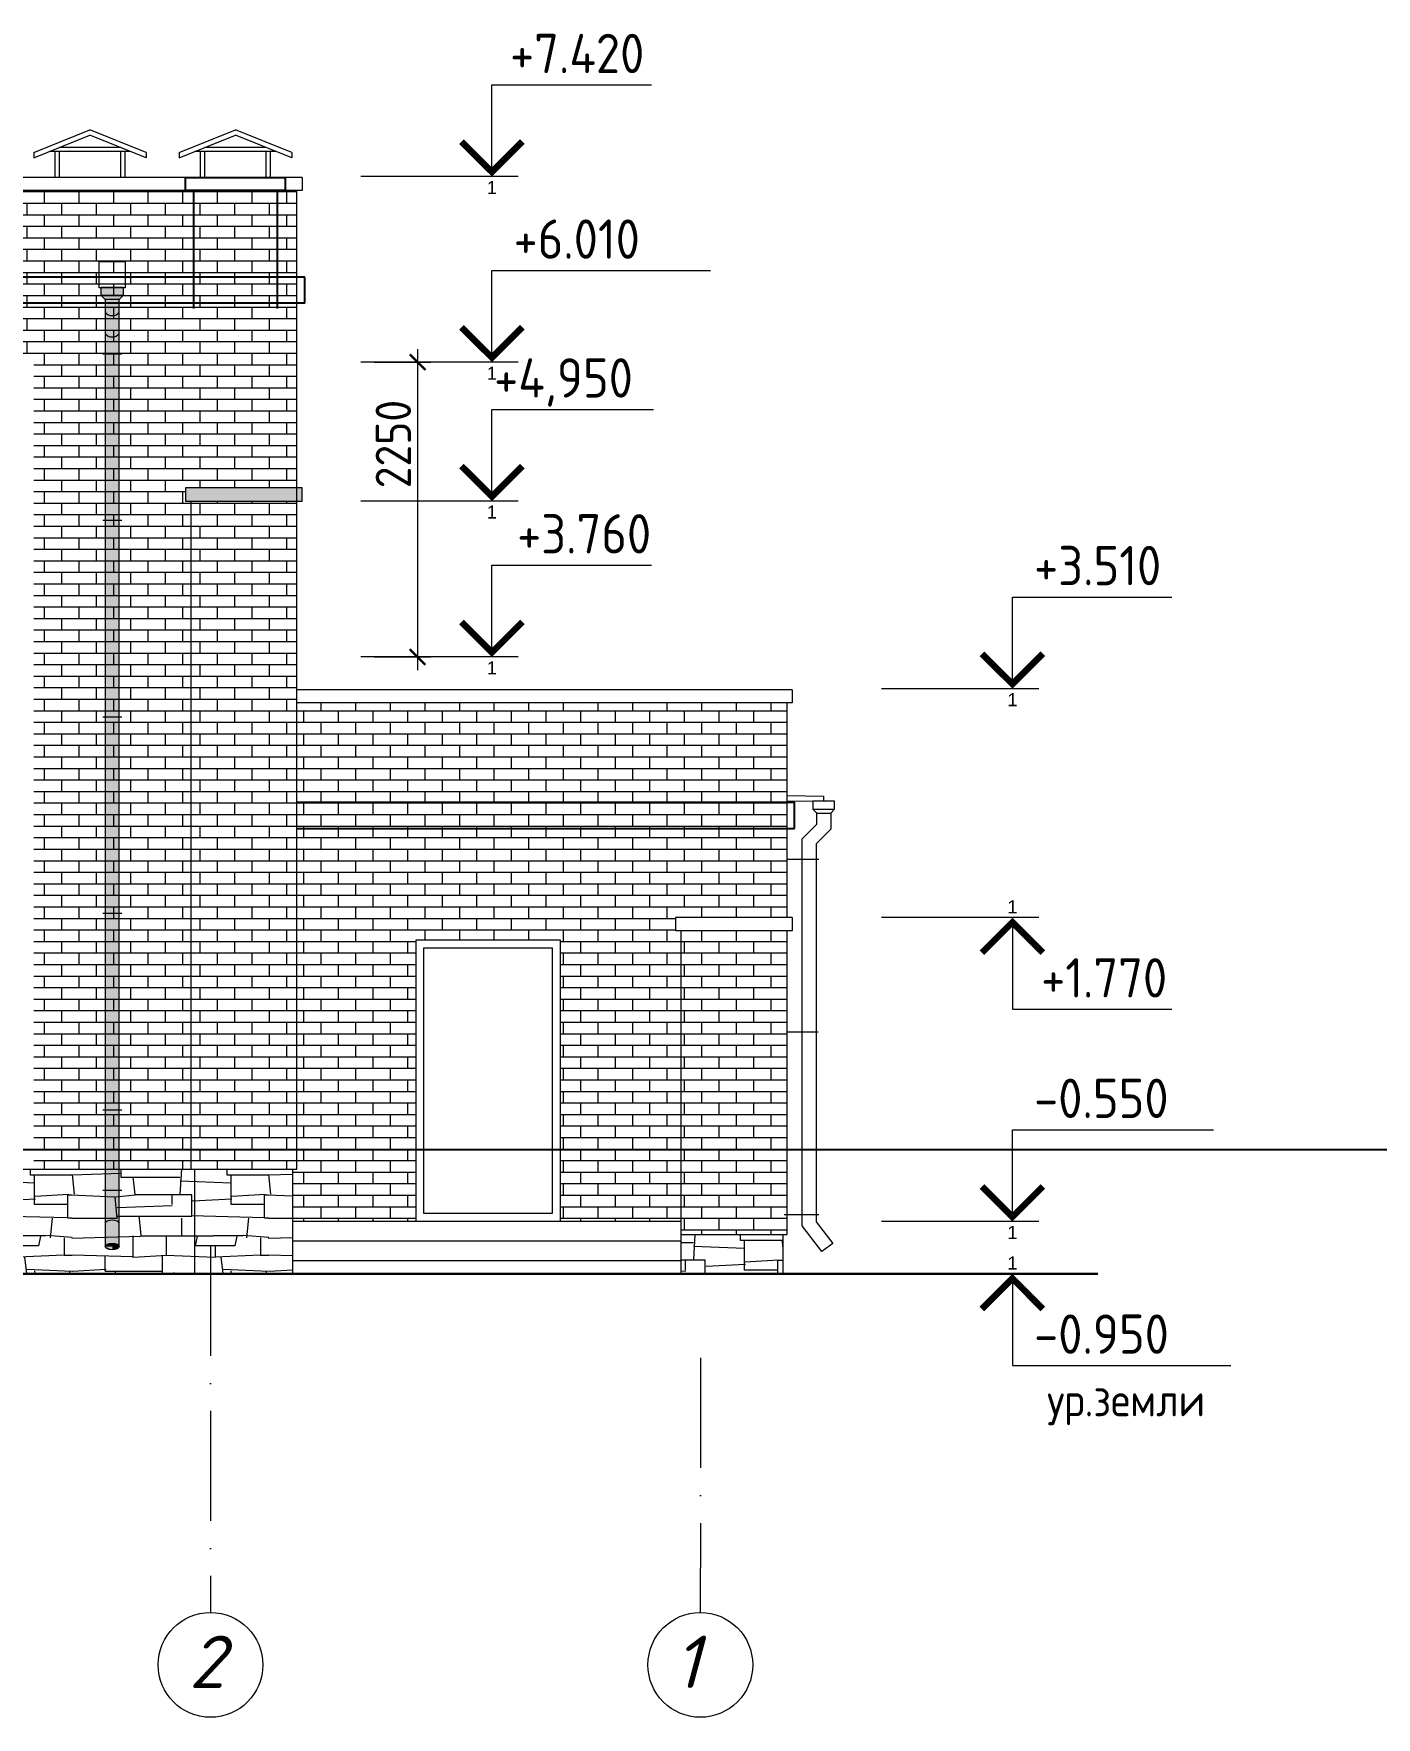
# Model space of a CAD drawing. Header units: millimetres. Extents: x 854812 to 1164625, y 589925 to 823301.
# Drawn here: x 1064218 to 1074469, y 752310 to 765164 of the extents above; entities that cross this region are included whole.
import ezdxf
from ezdxf.enums import TextEntityAlignment as Align

# ---------------------------------------------------------------- set-up
doc = ezdxf.new("R2010")
doc.units = ezdxf.units.MM
doc.linetypes.add('ACAD_ISO10W100', pattern=[18, 12, -3, 0, -3])
doc.linetypes.add('JIS_08_15', pattern=[17.25, 15, -0.75, 0.75, -0.75])
doc.layers.get('Defpoints').update_dxf_attribs({"color": 40})
for name, color, linetype, lineweight in [('АР_Текст_отметки высот', 95, 'Continuous', 9), ('АР_Штрих_материалы', 27, 'Continuous', 9), ('оси', 50, 'JIS_08_15', 9), ('размеры', 215, 'Continuous', 13), ('стены', 172, 'Continuous', 30), ('текст', 7, 'Continuous', 13), ('УКАЗАТЕЛЬ', 6, 'Continuous', 13), ('ФАСАД', 7, 'Continuous', 13), ('ШТРИХ', 142, 'Continuous', 13), ('штриховка', 8, 'Continuous', 9)]:
    doc.layers.add(name, color=color, linetype=linetype, lineweight=lineweight)
doc.styles.add('GOST 2.304', font='isocpeur.ttf', dxfattribs={"width": 0.9})
doc.styles.add('Isocpeur', font='isocpeui.ttf')
doc.styles.get("Standard").update_dxf_attribs({"font": 'arial.ttf'})
doc.dimstyles.new('1', dxfattribs={"dimscale": 100, "dimtxt": 2.7, "dimasz": 1.2, "dimexe": 1, "dimexo": 1, "dimgap": 0.5, "dimtad": 1, "dimdec": 0, "dimzin": 0, "dimdsep": 46, "dimtxsty": 'GOST 2.304', "dimblk": 'ARCHTICK', "dimcen": 0.09, "dimdle": 1, "dimclrd": 256, "dimclre": 256, "dimclrt": 7, "dimadec": 0, "dimazin": 0, "dimtfac": 1, "dimtdec": 0, "dimtmove": 1, "dimatfit": 3, "dimldrblk": 'ARCHTICK', "dimfxl": 100, "dimtolj": 1, "dimtzin": 0, "dimlwd": 5, "dimlwe": 5, "dimarcsym": 1})

# ---------------------------------------------------------------- blocks, each defined once
blk = doc.blocks.new('*U353')
at = {"color": 7, "linetype": 'Continuous', "lineweight": 15}
for p, q in [((-12, 0), (-10, 0)), ((-10, 0), (-10, -7)), ((-10, 0), (0, 0)), ((-10, -7), (-26.68, -7))]:
    blk.add_line(p, q, dxfattribs=at)
at = {"color": 7, "linetype": 'Continuous', "lineweight": 15, "const_width": 0.5}
blk.add_lwpolyline([(-7.67, -2.68), (-10, -0.35), (-12.32, -2.68)], dxfattribs=at)
at = {"color": 7, "linetype": 'Continuous', "lineweight": 15, "style": 'GOST 2.304', "width": 0.9, "flags": 8}
blk.add_attdef('+OTM', text='', height=3, rotation=360, dxfattribs=at).set_placement((-20.16, -7), align=Align.BOTTOM_LEFT)
at = {"color": 7, "linetype": 'Continuous', "lineweight": 15, "flags": 8}
blk.add_attdef('YRZ', text='', height=3, rotation=360, dxfattribs=at).set_placement((-21.03, -11.62), align=Align.BOTTOM_LEFT)
at = {"layer": 'Defpoints', "color": 5, "linetype": 'Continuous', "flags": 8}
blk.add_attdef('M', text='', height=1, rotation=360, dxfattribs=at).set_placement((-9.9, 1.33), align=Align.TOP_CENTER)
blk = doc.blocks.new('*U417')
at = {"color": 7, "linetype": 'Continuous', "lineweight": 15}
for p, q in [((-10, 7), (-25.36, 7)), ((-10, 0), (-10, 7)), ((-12, 0), (-10, 0)), ((-10, 0), (0, 0))]:
    blk.add_line(p, q, dxfattribs=at)
at = {"color": 7, "linetype": 'Continuous', "lineweight": 15, "const_width": 0.5}
blk.add_lwpolyline([(-7.67, 2.67), (-10, 0.35), (-12.32, 2.67)], dxfattribs=at)
at = {"color": 7, "linetype": 'Continuous', "lineweight": 15, "style": 'GOST 2.304', "width": 0.9, "flags": 8}
blk.add_attdef('+OTM', text='', height=3, rotation=360, dxfattribs=at).set_placement((-20.16, 7), align=Align.BOTTOM_LEFT)
at = {"layer": 'Defpoints', "color": 5, "linetype": 'Continuous', "flags": 8}
blk.add_attdef('M', text='', height=1, dxfattribs=at).set_placement((-9.9, -0.33), align=Align.TOP_CENTER)
blk = doc.blocks.new('*U423')
at = {"color": 7, "linetype": 'Continuous', "lineweight": 15}
for p, q in [((-10, 7), (-22.17, 7)), ((-10, 0), (-10, 7)), ((-12, 0), (-10, 0)), ((-10, 0), (0, 0))]:
    blk.add_line(p, q, dxfattribs=at)
at = {"color": 7, "linetype": 'Continuous', "lineweight": 15, "const_width": 0.5}
blk.add_lwpolyline([(-7.67, 2.67), (-10, 0.35), (-12.32, 2.67)], dxfattribs=at)
at = {"color": 7, "linetype": 'Continuous', "lineweight": 15, "style": 'GOST 2.304', "width": 0.9, "flags": 8}
blk.add_attdef('+OTM', text='', height=3, rotation=360, dxfattribs=at).set_placement((-20.16, 7), align=Align.BOTTOM_LEFT)
at = {"layer": 'Defpoints', "color": 5, "linetype": 'Continuous', "flags": 8}
blk.add_attdef('M', text='', height=1, dxfattribs=at).set_placement((-9.9, -0.33), align=Align.TOP_CENTER)
blk = doc.blocks.new('*U427')
at = {"color": 7, "linetype": 'Continuous', "lineweight": 15}
for p, q in [((-12, 0), (-10, 0)), ((-10, 0), (-10, -7)), ((-10, 0), (0, 0)), ((-10, -7), (-22.17, -7))]:
    blk.add_line(p, q, dxfattribs=at)
at = {"color": 7, "linetype": 'Continuous', "lineweight": 15, "const_width": 0.5}
blk.add_lwpolyline([(-7.67, -2.68), (-10, -0.35), (-12.32, -2.68)], dxfattribs=at)
at = {"color": 7, "linetype": 'Continuous', "lineweight": 15, "style": 'GOST 2.304', "width": 0.9, "flags": 8}
blk.add_attdef('+OTM', text='', height=3, rotation=360, dxfattribs=at).set_placement((-20.16, -7), align=Align.BOTTOM_LEFT)
at = {"layer": 'Defpoints', "color": 5, "linetype": 'Continuous', "flags": 8}
blk.add_attdef('M', text='', height=1, rotation=360, dxfattribs=at).set_placement((-9.9, 1.33), align=Align.TOP_CENTER)
blk = doc.blocks.new('*U354')
at = {"color": 7, "linetype": 'Continuous', "lineweight": 15}
for p, q in [((-10, 7), (-26.68, 7)), ((-10, 0), (-10, 7)), ((-12, 0), (-10, 0)), ((-10, 0), (0, 0))]:
    blk.add_line(p, q, dxfattribs=at)
at = {"color": 7, "linetype": 'Continuous', "lineweight": 15, "const_width": 0.5}
blk.add_lwpolyline([(-7.67, 2.67), (-10, 0.35), (-12.32, 2.67)], dxfattribs=at)
at = {"color": 7, "linetype": 'Continuous', "lineweight": 15, "style": 'GOST 2.304', "width": 0.9, "flags": 8}
blk.add_attdef('+OTM', text='', height=3, rotation=360, dxfattribs=at).set_placement((-20.16, 7), align=Align.BOTTOM_LEFT)
at = {"layer": 'Defpoints', "color": 5, "linetype": 'Continuous', "flags": 8}
blk.add_attdef('M', text='', height=1, dxfattribs=at).set_placement((-9.9, -0.33), align=Align.TOP_CENTER)
blk = doc.blocks.new('*U491')
at = {"color": 7, "linetype": 'Continuous', "lineweight": 15}
for p, q in [((-10, 7), (-22.34, 7)), ((-10, 0), (-10, 7)), ((-12, 0), (-10, 0)), ((-10, 0), (0, 0))]:
    blk.add_line(p, q, dxfattribs=at)
at = {"color": 7, "linetype": 'Continuous', "lineweight": 15, "const_width": 0.5}
blk.add_lwpolyline([(-7.67, 2.67), (-10, 0.35), (-12.32, 2.67)], dxfattribs=at)
at = {"color": 7, "linetype": 'Continuous', "lineweight": 15, "style": 'GOST 2.304', "width": 0.9, "flags": 8}
blk.add_attdef('+OTM', text='', height=3, rotation=360, dxfattribs=at).set_placement((-20.16, 7), align=Align.BOTTOM_LEFT)
at = {"layer": 'Defpoints', "color": 5, "linetype": 'Continuous', "flags": 8}
blk.add_attdef('M', text='', height=1, dxfattribs=at).set_placement((-9.9, -0.33), align=Align.TOP_CENTER)
blk = doc.blocks.new('п')
at = {"layer": 'АР_Штрих_материалы', "ltscale": 100, "true_color": 0xffffff}
blk.add_hatch(color=7, dxfattribs=at).paths.add_polyline_path([(971891, 761696), (971002, 761696), (971002, 761596), (971891, 761596)])
at = {"layer": 'ФАСАД', "color": 7, "ltscale": 0.1}
blk.add_lwpolyline([(971891, 761696), (971002, 761696), (971002, 761596), (971891, 761596), (971891, 761696)], dxfattribs=at)
blk = doc.blocks.new('_ArchTick')
at = {"color": 0, "linetype": 'ByBlock', "const_width": 0.15}
blk.add_lwpolyline([(-0.5, -0.5), (0.5, 0.5)], dxfattribs=at)
blk = doc.blocks.new('*D495')
at = {"layer": 'Defpoints', "color": 0, "ltscale": 0.1}
for p in [(1066717, 762656, 0), (1066717, 760406), (1067149, 760406)]:
    blk.add_point(p, dxfattribs=at)
at = {"layer": 'размеры', "lineweight": 5, "ltscale": 0.1}
for p, q in [((1066817, 762656), (1067249, 762656)), ((1067149, 762756), (1067149, 760306)), ((1066817, 760406), (1067249, 760406))]:
    blk.add_line(p, q, dxfattribs=at)
at = {"layer": 'размеры', "lineweight": 5, "ltscale": 0.1, "xscale": 120, "yscale": 120, "zscale": 120}
for p, rotation in [((1067149, 762656), 90), ((1067149, 760406), 270)]:
    blk.add_blockref('_ArchTick', p, dxfattribs=dict(at, rotation=rotation))
at = {"layer": 'размеры', "color": 7, "ltscale": 0.1, "insert": (1066964, 762031), "char_height": 270, "attachment_point": 5, "rotation": 90, "style": 'GOST 2.304'}
blk.add_mtext('\\A1;2250', dxfattribs=at)
blk = doc.blocks.new('вв12')
at = {"layer": 'ШТРИХ', "ltscale": 0.1, "true_color": 0xffffff}
h = blk.add_hatch(color=7, dxfattribs=at)
edge = h.paths.add_edge_path()
edge.add_ellipse((1016873, 755904), major_axis=(-52.9, 0), ratio=0.467596, start_angle=0, end_angle=360)
edge.add_line((1016926, 755904), (1016820, 755904))
h.paths.add_polyline_path([(1016956, 763165), (1016790, 763165), (1016820, 763135), (1016926, 763135)])
h.paths.add_polyline_path([(1016956, 763224), (1016790, 763224), (1016790, 763165), (1016956, 763165)])
h.paths.add_polyline_path([(1016956, 763228), (1016790, 763228), (1016790, 763224), (1016956, 763224)])
blk.add_hatch(color=7, dxfattribs=at).paths.add_polyline_path([(1016820, 755904), (1016830, 755890), (1016844, 755883), (1016859, 755880), (1016873, 755879), (1016888, 755880), (1016902, 755883), (1016917, 755890), (1016926, 755904), (1016926, 763135), (1016820, 763135)])
h = blk.add_hatch(color=7, dxfattribs=at)
edge = h.paths.add_edge_path()
edge.add_line((1016873, 755904), (1016820, 755904))
edge.add_ellipse((1016873, 755904), major_axis=(-52.9, 0), ratio=0.467596, start_angle=0, end_angle=360)
edge.add_line((1016873, 755879), (1016873, 755904))
at = {"layer": 'ФАСАД', "color": 7}
for p, q in [((1016820, 763135, 0), (1016790, 763165, 0)), ((1016801, 762720, 0), (1016946, 762720, 0)), ((1016801, 761449, 0), (1016946, 761449, 0)), ((1016801, 759949, 0), (1016946, 759949, 0)), ((1016801, 758449, 0), (1016946, 758449, 0)), ((1016801, 756949, 0), (1016946, 756949, 0)), ((1016801, 756335, 0), (1016946, 756335, 0))]:
    blk.add_line(p, q, dxfattribs=at)
at = {"layer": 'ФАСАД', "ltscale": 0.1, "elevation": 0}
blk.add_lwpolyline([(1016973, 763224), (1016773, 763224), (1016773, 763426), (1016973, 763426)], close=True, dxfattribs=at)
at = {"layer": 'ФАСАД', "color": 7, "elevation": 0}
for points in [[(1016956, 763165), (1016790, 763165), (1016790, 763228), (1016956, 763228), (1016956, 763165), (1016926, 763135), (1016820, 763135), (1016820, 755904)], [(1016926, 755904), (1016926, 763135)]]:
    blk.add_lwpolyline(points, dxfattribs=at)
at = {"layer": 'ФАСАД', "color": 7}
for centre in [(1016873, 763079, 0), (1016873, 762916, 0)]:
    blk.add_arc(centre, 66.9, 217.649, 322.351, dxfattribs=at)
blk.add_ellipse((1016873, 755904, 0), major_axis=(-52.9, 0), ratio=0.467596, dxfattribs=at)
at = {"layer": 'ШТРИХ', "color": 19, "ltscale": 0.1}
blk.add_ellipse((1016873, 756081, 0), major_axis=(-52.9, 0), ratio=0.467596, start_param=3.141593, end_param=6.283185, dxfattribs=at)

msp = doc.modelspace()

# ---------------------------------------------------------------- hatches: boundary and pattern name
at = {"layer": 'АР_Штрих_материалы', "lineweight": 9, "ltscale": 100, "true_color": 0x080808}
h = msp.add_hatch(dxfattribs=at)
h.set_pattern_fill('AR-BRSTD', color=18, scale=1.3, style=0)
h.paths.add_polyline_path([(1066227.8, 763966), (1061007.8, 763966), (1061007.8, 762655.9), (1062208.1, 762655.9), (1062208.1, 761696), (1063017.8, 761696), (1063017.8, 762655.9), (1064218.1, 762655.9), (1064218.1, 760405.9), (1064218.1, 756496), (1065418.1, 756496), (1065418.1, 761596), (1065378.1, 761596), (1065378.1, 761696), (1066227.8, 761696)])
h.paths.add_polyline_path([(1066227.8, 761596), (1065418.1, 761596), (1065418.1, 756496), (1066227.8, 756496)])
h.paths.add_polyline_path([(1063017.8, 761596), (1062208.1, 761596), (1062208.1, 760406), (1062207.8, 756496), (1063017.8, 756496)], flags=17)
h = msp.add_hatch(dxfattribs=at)
h.set_pattern_fill('AR-BRSTD', color=18, scale=1.3, style=0)
h.paths.add_polyline_path([(1069967.8, 760056), (1066227.8, 760056), (1066227.8, 759096), (1069967.8, 759096)])
h.paths.add_polyline_path([(1069967.8, 759096), (1066227.8, 759096), (1066227.8, 756496), (1066197.8, 756496), (1066197.8, 756096), (1067137.8, 756096), (1067137.8, 758246), (1068237.8, 758246), (1068237.8, 756096), (1069157.9, 756096), (1069157.9, 758316), (1069117.9, 758316), (1069117.9, 758416), (1069967.8, 758416)])
h.paths.add_polyline_path([(1069967.8, 758316), (1069157.9, 758316), (1069157.9, 755996), (1069967.8, 755996)])
at = {"layer": 'штриховка', "lineweight": 20, "true_color": 0x000000, "transparency": 33554687}
h = msp.add_hatch(dxfattribs=at)
h.set_pattern_fill('STNSQR', color=18, scale=1500, pattern_type=2)
h.set_pattern_definition([(3.3665, (433004.325, 1240210.01), (23999.998983, 1500.016445), [255.441, -25288.6395]), (90, (433259.3, 1240210), (-1500, 1500), [120, -1380]), (0, (433259.3, 1240210), (1500, 1500), [435, -1065]), (270, (433694.3, 1240330), (1500, -1500), [135, -1365]), (0, (433694.3, 1240195), (1500, 1500), [465, -1035]), (97.125, (434159.33, 1240195.01), (-1499.997423, 10500.00057), [120.9345, -11972.4525]), (275.1944, (433334.33, 1240210.01), (1499.992837, -15000.001005), [165.681, -16402.3605]), (177.5104, (433349.325, 1240045.01), (-1499.999748, 0.0015583), [345.3255, -34187.268]), (274.3987, (433199.33, 1240045.01), (1499.997534, -17999.999712), [195.576, -19362.0315]), (180, (433199.3, 1239880), (-1500, -1500), [195, -1305]), (1.9092, (433214.325, 1239850.013), (43499.9985474, 1500.0363616), [450.2505, -44574.7425]), (90, (433664.3, 1239865), (-1500, 1500), [180, -1320]), (180, (433664.3, 1240045), (-1500, -1500), [315, -1185]), (0, (433664.3, 1240045), (1500, 1500), [135, -1365]), (95.7106, (433799.33, 1240045.01), (-1500.001972, 13499.999135), [150.7485, -14924.0655]), (358.5312, (433664.325, 1239895.013), (1499.9993692, 0.0006339), [585.192, -57934.035]), (94.7636, (434249.33, 1239880.01), (-1499.987299, 16500.00142), [180.624, -17881.7685]), (181.9749, (434234.325, 1240060.013), (-42000.0005183, -1499.974642), [435.258, -43090.596]), (357.5104, (434159.325, 1240225.01), (1499.999748, -0.0015583), [345.3255, -34187.268]), (95.7106, (434234.33, 1240060.01), (-1500.001972, 13499.999135), [150.7485, -14924.0655]), (0, (434249.3, 1239985), (1500, 1500), [255, -1245]), (93.8141, (434504.33, 1239985.01), (-1500.009186, 20999.999012), [225.4995, -22324.4445]), (0, (433004.3, 1239715), (1500, 1500), [15, -1485]), (90, (433019.3, 1239715), (-1500, 1500), [165, -1335]), (270, (433304.3, 1239850), (1500, -1500), [255, -1245]), (0, (433019.3, 1239715), (1500, 1500), [285, -1215]), (274.7636, (433829.33, 1239880.01), (1499.987299, -16500.00142), [180.624, -17881.7685]), (178.4089, (433844.325, 1239730.013), (-1499.9993665, -0.000971), [540.2085, -53480.6205]), (1.302, (433844.325, 1239700.013), (64499.9982742, 1500.052659), [660.171, -65356.8735]), (276.3402, (433784.33, 1239730.01), (1500.00237, -11999.999104), [135.831, -13447.2465]), (278.1301, (434039.33, 1239700.01), (1499.999034, -8999.999665), [106.0665, -10500.5355]), (270, (434264.3, 1239715), (1500, -1500), [135, -1365]), (0, (434504.3, 1240060), (1500, 1500), [0, -1500]), (0, (434504.3, 1240150), (1500, 1500), [0, -1500]), (0, (434249.3, 1239880), (1500, 1500), [255, -1245]), (0, (434504.3, 1240030), (1500, 1500), [0, -1500]), (358.2643, (433304.325, 1239610.013), (1499.9997257, -6.16e-05), [495.2265, -49027.4955]), (0, (433799.3, 1239595), (1500, 1500), [255, -1245]), (355.9144, (434054.33, 1239595.01), (1500.000444, 0.000332), [210.5355, -20842.968]), (0, (434264.3, 1239595), (1500, 1500), [240, -1260]), (180, (433304.3, 1239595), (-1500, -1500), [300, -1200]), (90, (433919.3, 1240630), (-1500, 1500), [165, -1335]), (90, (433769.3, 1240720), (-1500, 1500), [75, -1425]), (95.1944, (433349.33, 1240615.01), (-1499.992837, 15000.001005), [165.681, -16402.3605]), (90, (434474.3, 1240615), (-1500, 1500), [180, -1320]), (181.6366, (433529.325, 1240480.013), (-50999.9998187, -1500.020787), [525.2145, -51996.21]), (183.3665, (433724.325, 1240330.01), (-23999.998983, -1500.016445), [255.441, -25288.6395]), (2.0454, (433349.325, 1240705.013), (40500.0008, 1499.994725), [420.2685, -41606.5095]), (0, (433349.3, 1240630), (1500, 1500), [570, -930]), (182.4896, (434444.325, 1240330.01), (-32999.9992196, -1500.026798), [345.3255, -34187.268]), (180, (434309.3, 1240480), (-1500, -1500), [225, -1275]), (178.4518, (434474.325, 1240615.013), (-1500.0000386, 0.0013506), [555.2025, -54965.064]), (180, (434504.3, 1240330), (-1500, -1500), [60, -1440]), (175.6013, (434504.33, 1240465.01), (-1499.999216, 0.00055), [195.576, -19362.0315]), (180, (434504.3, 1240615), (-1500, -1500), [30, -1470]), (270, (434444.3, 1240465), (1500, -1500), [135, -1365]), (84.2894, (434339.33, 1240465.01), (-0.000268, 1499.999758), [150.7485, -14924.0655]), (177.7094, (434099.325, 1240315.013), (-1500.0000596, -0.000203), [375.3, -37154.688]), (0, (433529.3, 1240480), (1500, 1500), [555, -945]), (270, (434099.3, 1240405), (1500, -1500), [90, -1410]), (180, (434249.3, 1240405), (-1500, -1500), [300, -1200]), (258.6901, (434264.33, 1240480), (0.00056, -1500.00044), [76.485, -7572.0435]), (78.6901, (433949.33, 1240405), (-0.00056, 1500.00044), [76.485, -7572.0435]), (270, (433724.3, 1240480), (1500, -1500), [150, -1350]), (90, (433844.3, 1240480), (-1500, 1500), [135, -1365]), (275.7106, (433514.33, 1240630.01), (1500.001972, -13499.999135), [150.7485, -14924.0655]), (178.1524, (433469.325, 1240315.013), (-1499.9998144, 0.0001665), [465.2415, -46058.946]), (0, (433004.3, 1240615), (1500, 1500), [345, -1155]), (270, (433469.3, 1240480), (1500, -1500), [165, -1335]), (96.3402, (433484.33, 1240795.01), (-1500.00237, 11999.999104), [135.831, -13447.2465]), (5.7106, (433334.33, 1240780.01), (13499.999135, 1500.001972), [150.7485, -14924.0655]), (0, (433424.3, 1241065), (1500, 1500), [510, -990]), (183.3665, (434474.325, 1240795.01), (-23999.998983, -1500.016445), [255.441, -25288.6395]), (180, (434474.3, 1240720), (-1500, -1500), [255, -1245]), (180, (434504.3, 1240945), (-1500, -1500), [315, -1185]), (0, (434474.3, 1240795), (1500, 1500), [30, -1470]), (357.7974, (433829.325, 1240900.013), (1499.999731, -0.000221), [390.288, -38638.5465]), (180, (433919.3, 1240795), (-1500, -1500), [435, -1065]), (182.8624, (434219.325, 1240765.01), (-28500.000025, -1499.99797), [300.375, -29737.1025]), (90, (434219.3, 1240720), (-1500, 1500), [225, -1275]), (90, (434189.3, 1240945), (-1500, 1500), [120, -1380]), (266.8202, (433844.325, 1241065.01), (0.0007885, -1499.999469), [270.417, -26771.2185]), (177.3974, (433334.325, 1240780.01), (-1500.000712, 0.000513), [330.3405, -32703.732]), (2.2906, (433004.325, 1240945.013), (36000.0001938, 1499.9936297), [375.3, -37154.688]), (270, (433379.3, 1241065), (1500, -1500), [135, -1365]), (275.7106, (433004.33, 1240945.01), (1500.001972, -13499.999135), [150.7485, -14924.0655]), (0, (433379.3, 1240930), (1500, 1500), [450, -1050]), (270, (433379.3, 1239595), (1500, -1500), [30, -1470]), (270, (433844.3, 1239595), (1500, -1500), [30, -1470]), (90, (434189.3, 1239565), (-1500, 1500), [30, -1470])])
h.paths.add_polyline_path([(1066197.8, 755696), (1066197.8, 756496), (1062237.8, 756496), (1062237.8, 755696)])
h = msp.add_hatch(dxfattribs=at)
h.set_pattern_fill('STNSQR', color=18, scale=1500, pattern_type=2)
h.set_pattern_definition([(3.3665, (439924.65, 1239710.01), (23999.998983, 1500.016445), [255.441, -25288.6395]), (90, (440179.6, 1239710), (-1500, 1500), [120, -1380]), (0, (440179.6, 1239710), (1500, 1500), [435, -1065]), (270, (440614.6, 1239830), (1500, -1500), [135, -1365]), (0, (440614.6, 1239695), (1500, 1500), [465, -1035]), (97.125, (441079.65, 1239695.01), (-1499.997423, 10500.00057), [120.9345, -11972.4525]), (275.1944, (440254.65, 1239710.01), (1499.992837, -15000.001005), [165.681, -16402.3605]), (177.5104, (440269.646, 1239545.01), (-1499.999748, 0.0015583), [345.3255, -34187.268]), (274.3987, (440119.65, 1239545.01), (1499.997534, -17999.999712), [195.576, -19362.0315]), (180, (440119.6, 1239380), (-1500, -1500), [195, -1305]), (1.9092, (440134.646, 1239350.013), (43499.9985474, 1500.0363616), [450.2505, -44574.7425]), (90, (440584.6, 1239365), (-1500, 1500), [180, -1320]), (180, (440584.6, 1239545), (-1500, -1500), [315, -1185]), (0, (440584.6, 1239545), (1500, 1500), [135, -1365]), (95.7106, (440719.65, 1239545.01), (-1500.001972, 13499.999135), [150.7485, -14924.0655]), (358.5312, (440584.646, 1239395.013), (1499.9993692, 0.0006339), [585.192, -57934.035]), (94.7636, (441169.65, 1239380.01), (-1499.987299, 16500.00142), [180.624, -17881.7685]), (181.9749, (441154.646, 1239560.013), (-42000.0005183, -1499.974642), [435.258, -43090.596]), (357.5104, (441079.646, 1239725.01), (1499.999748, -0.0015583), [345.3255, -34187.268]), (95.7106, (441154.65, 1239560.01), (-1500.001972, 13499.999135), [150.7485, -14924.0655]), (0, (441169.6, 1239485), (1500, 1500), [255, -1245]), (93.8141, (441424.65, 1239485.01), (-1500.009186, 20999.999012), [225.4995, -22324.4445]), (0, (439924.6, 1239215), (1500, 1500), [15, -1485]), (90, (439939.6, 1239215), (-1500, 1500), [165, -1335]), (270, (440224.6, 1239350), (1500, -1500), [255, -1245]), (0, (439939.6, 1239215), (1500, 1500), [285, -1215]), (274.7636, (440749.65, 1239380.01), (1499.987299, -16500.00142), [180.624, -17881.7685]), (178.4089, (440764.646, 1239230.013), (-1499.9993665, -0.000971), [540.2085, -53480.6205]), (1.302, (440764.646, 1239200.013), (64499.9982742, 1500.052659), [660.171, -65356.8735]), (276.3402, (440704.65, 1239230.01), (1500.00237, -11999.999104), [135.831, -13447.2465]), (278.1301, (440959.65, 1239200.01), (1499.999034, -8999.999665), [106.0665, -10500.5355]), (270, (441184.6, 1239215), (1500, -1500), [135, -1365]), (0, (441424.6, 1239560), (1500, 1500), [0, -1500]), (0, (441424.6, 1239650), (1500, 1500), [0, -1500]), (0, (441169.6, 1239380), (1500, 1500), [255, -1245]), (0, (441424.6, 1239530), (1500, 1500), [0, -1500]), (358.2643, (440224.646, 1239110.013), (1499.9997257, -6.16e-05), [495.2265, -49027.4955]), (0, (440719.6, 1239095), (1500, 1500), [255, -1245]), (355.9144, (440974.65, 1239095.01), (1500.000444, 0.000332), [210.5355, -20842.968]), (0, (441184.6, 1239095), (1500, 1500), [240, -1260]), (180, (440224.6, 1239095), (-1500, -1500), [300, -1200]), (90, (440839.6, 1240130), (-1500, 1500), [165, -1335]), (90, (440689.6, 1240220), (-1500, 1500), [75, -1425]), (95.1944, (440269.65, 1240115.01), (-1499.992837, 15000.001005), [165.681, -16402.3605]), (90, (441394.6, 1240115), (-1500, 1500), [180, -1320]), (181.6366, (440449.646, 1239980.013), (-50999.9998187, -1500.020787), [525.2145, -51996.21]), (183.3665, (440644.65, 1239830.01), (-23999.998983, -1500.016445), [255.441, -25288.6395]), (2.0454, (440269.646, 1240205.013), (40500.0008, 1499.994725), [420.2685, -41606.5095]), (0, (440269.6, 1240130), (1500, 1500), [570, -930]), (182.4896, (441364.646, 1239830.01), (-32999.9992196, -1500.026798), [345.3255, -34187.268]), (180, (441229.6, 1239980), (-1500, -1500), [225, -1275]), (178.4518, (441394.646, 1240115.013), (-1500.0000386, 0.0013506), [555.2025, -54965.064]), (180, (441424.6, 1239830), (-1500, -1500), [60, -1440]), (175.6013, (441424.65, 1239965.01), (-1499.999216, 0.00055), [195.576, -19362.0315]), (180, (441424.6, 1240115), (-1500, -1500), [30, -1470]), (270, (441364.6, 1239965), (1500, -1500), [135, -1365]), (84.2894, (441259.65, 1239965.01), (-0.000268, 1499.999758), [150.7485, -14924.0655]), (177.7094, (441019.646, 1239815.013), (-1500.0000596, -0.000203), [375.3, -37154.688]), (0, (440449.6, 1239980), (1500, 1500), [555, -945]), (270, (441019.6, 1239905), (1500, -1500), [90, -1410]), (180, (441169.6, 1239905), (-1500, -1500), [300, -1200]), (258.6901, (441184.65, 1239980), (0.00056, -1500.00044), [76.485, -7572.0435]), (78.6901, (440869.65, 1239905), (-0.00056, 1500.00044), [76.485, -7572.0435]), (270, (440644.6, 1239980), (1500, -1500), [150, -1350]), (90, (440764.6, 1239980), (-1500, 1500), [135, -1365]), (275.7106, (440434.65, 1240130.01), (1500.001972, -13499.999135), [150.7485, -14924.0655]), (178.1524, (440389.646, 1239815.013), (-1499.9998144, 0.0001665), [465.2415, -46058.946]), (0, (439924.6, 1240115), (1500, 1500), [345, -1155]), (270, (440389.6, 1239980), (1500, -1500), [165, -1335]), (96.3402, (440404.65, 1240295.01), (-1500.00237, 11999.999104), [135.831, -13447.2465]), (5.7106, (440254.65, 1240280.01), (13499.999135, 1500.001972), [150.7485, -14924.0655]), (0, (440344.6, 1240565), (1500, 1500), [510, -990]), (183.3665, (441394.65, 1240295.01), (-23999.998983, -1500.016445), [255.441, -25288.6395]), (180, (441394.6, 1240220), (-1500, -1500), [255, -1245]), (180, (441424.6, 1240445), (-1500, -1500), [315, -1185]), (0, (441394.6, 1240295), (1500, 1500), [30, -1470]), (357.7974, (440749.646, 1240400.013), (1499.999731, -0.000221), [390.288, -38638.5465]), (180, (440839.6, 1240295), (-1500, -1500), [435, -1065]), (182.8624, (441139.65, 1240265.01), (-28500.000025, -1499.99797), [300.375, -29737.1025]), (90, (441139.6, 1240220), (-1500, 1500), [225, -1275]), (90, (441109.6, 1240445), (-1500, 1500), [120, -1380]), (266.8202, (440764.65, 1240565.01), (0.0007885, -1499.999469), [270.417, -26771.2185]), (177.3974, (440254.646, 1240280.01), (-1500.000712, 0.000513), [330.3405, -32703.732]), (2.2906, (439924.646, 1240445.013), (36000.0001938, 1499.9936297), [375.3, -37154.688]), (270, (440299.6, 1240565), (1500, -1500), [135, -1365]), (275.7106, (439924.65, 1240445.01), (1500.001972, -13499.999135), [150.7485, -14924.0655]), (0, (440299.6, 1240430), (1500, 1500), [450, -1050]), (270, (440299.6, 1239095), (1500, -1500), [30, -1470]), (270, (440764.6, 1239095), (1500, -1500), [30, -1470]), (90, (441109.6, 1239065), (-1500, 1500), [30, -1470])])
h.paths.add_polyline_path([(1069158.1, 755696), (1069937.8, 755696), (1069937.8, 755996), (1069158.1, 755996)])

# ---------------------------------------------------------------- linework, layer by layer
at = {"layer": 'Defpoints', "ltscale": 0.1}
for p, q in [((1065437.8, 763966, 0), (1065437.8, 763066, 0)), ((1066077.8, 763966, 0), (1066077.8, 763066, 0)), ((1066287.8, 763306, 0), (1051417.8, 763306, 0)), ((1066287.8, 763106, 0), (1066287.8, 763306, 0)), ((1066287.8, 763106, 0), (1051417.8, 763106, 0)), ((1066227.8, 759296, 0), (1070027.8, 759296, 0)), ((1070027.8, 759096, 0), (1070027.8, 759296, 0)), ((1066227.8, 759096, 0), (1070027.8, 759096, 0)), ((901206.4, 756646, 0), (1117696.6, 756646, 0))]:
    msp.add_line(p, q, dxfattribs=at)
at = {"layer": 'Defpoints', "ltscale": 0.1, "elevation": 0}
msp.add_lwpolyline([(1066137.8, 763966), (1065377.8, 763966), (1065377.8, 764066), (1066137.8, 764066)], close=True, dxfattribs=at)
at = {"layer": 'оси', "color": 7, "linetype": 'ACAD_ISO10W100', "ltscale": 70}
for p, q in [((1065567.8, 755909.5, 0), (1065567.8, 753110.3, 0)), ((1069308.1, 755053.9, 0), (1069307.8, 753110.3, 0))]:
    msp.add_line(p, q, dxfattribs=at)
at = {"layer": 'стены', "color": 7, "ltscale": 0.1}
msp.add_line((1072342.6, 755696, 0), (1049133.2, 755696, 0), dxfattribs=at)
at = {"layer": 'текст', "color": 7}
for centre in [(1065567.8, 752710.3, 0), (1069307.8, 752710.3, 0)]:
    msp.add_circle(centre, 400, dxfattribs=at)
at = {"layer": 'УКАЗАТЕЛЬ', "color": 7, "ltscale": 0.1}
msp.add_line((1069157.9, 756056), (1069157.9, 755766), dxfattribs=at)
at = {"layer": 'ФАСАД', "color": 7, "ltscale": 75}
for p, q in [((1064218.1, 764256.8, 0), (1064648.1, 764430.2, 0)), ((1064218.1, 764216, 0), (1064648.1, 764389.4, 0)), ((1065078.1, 764256.8, 0), (1064648.1, 764430.2, 0)), ((1065078.1, 764216, 0), (1064648.1, 764389.4, 0)), ((1065327.8, 764256.8, 0), (1065757.8, 764430.2, 0)), ((1065327.8, 764216, 0), (1065757.8, 764389.4, 0)), ((1066187.8, 764256.8, 0), (1065757.8, 764430.2, 0)), ((1066187.8, 764216, 0), (1065757.8, 764389.4, 0)), ((1064218.1, 764256.8, 0), (1064218.1, 764216, 0)), ((1064957.5, 764264.6, 0), (1064338.7, 764264.6, 0)), ((1064883.1, 764294.6, 0), (1064413.1, 764294.6, 0)), ((1065078.1, 764256.8, 0), (1065078.1, 764216, 0)), ((1065327.8, 764256.8, 0), (1065327.8, 764216, 0)), ((1066067.2, 764264.6, 0), (1065448.4, 764264.6, 0)), ((1065992.8, 764294.6, 0), (1065522.8, 764294.6, 0)), ((1066187.8, 764256.8, 0), (1066187.8, 764216, 0))]:
    msp.add_line(p, q, dxfattribs=at)
at = {"layer": 'ФАСАД', "color": 7, "ltscale": 0.1}
for p, q in [((1066267.8, 764066, 0), (1051437.8, 764066, 0)), ((1066267.8, 764066, 0), (1066267.8, 763966, 0)), ((1066267.8, 763966), (1051437.8, 763966)), ((1066227.8, 756496, 0), (1066227.8, 763966, 0)), ((1065418.1, 761596, 0), (1065418.1, 756496, 0)), ((1066227.8, 760156, 0), (1066227.8, 761596, 0)), ((1070007.9, 760156, 0), (1066227.8, 760156, 0)), ((1070007.9, 760156, 0), (1070007.9, 760056, 0)), ((1070007.9, 760056, 0), (1066227.8, 760056, 0)), ((1069967.8, 760056, 0), (1069967.8, 758416, 0)), ((1070007.9, 758416, 0), (1069117.9, 758416, 0)), ((1069117.9, 758416, 0), (1069117.9, 758316, 0)), ((1070007.9, 758416, 0), (1070007.9, 758316, 0)), ((1070007.9, 758316, 0), (1069117.9, 758316, 0)), ((1069157.9, 758316), (1069157.9, 755696)), ((1069967.8, 758316, 0), (1069967.8, 755996, 0)), ((1062207.8, 756496, 0), (1066227.8, 756496, 0)), ((1065448.1, 755696, 0), (1065448.1, 756496, 0)), ((1066197.8, 755696, 0), (1066197.8, 756496, 0)), ((1069157.9, 756096, 0), (1066197.8, 756096, 0)), ((1069158.1, 755996, 0), (1069967.8, 755996, 0)), ((1069157.9, 755946, 0), (1066197.8, 755946, 0)), ((1069157.9, 755796, 0), (1066197.8, 755796, 0))]:
    msp.add_line(p, q, dxfattribs=at)
at = {"layer": 'ФАСАД', "color": 7}
for p, q in [((1069967.9, 759347.8, 0), (1070250.6, 759343.5, 0)), ((1069967.9, 759307.8, 0), (1070167.9, 759304.7, 0)), ((1070250.6, 759305.5, 0), (1070250.6, 759343.5, 0)), ((1070303.6, 759212.9, 0), (1070333.4, 759242.7, 0)), ((1070211.7, 758858.2, 0), (1069967.9, 758858.2, 0)), ((1070208.3, 757540.5, 0), (1069964.5, 757540.5, 0)), ((1070211.7, 756146.3, 0), (1069947.9, 756146.3, 0))]:
    msp.add_line(p, q, dxfattribs=at)
at = {"layer": 'ФАСАД', "ltscale": 0.1}
msp.add_line((1069937.8, 755996, 0), (1069937.8, 755696, 0), dxfattribs=at)
at = {"layer": 'ФАСАД', "color": 7, "ltscale": 75, "elevation": 0}
for points in [[(1064413.1, 764264.6), (1064413.1, 764066), (1064383.1, 764066), (1064383.1, 764264.6)], [(1064913.1, 764264.6), (1064913.1, 764066), (1064883.1, 764066), (1064883.1, 764264.6)], [(1065522.8, 764264.6), (1065522.8, 764066), (1065492.8, 764066), (1065492.8, 764264.6)], [(1066022.8, 764264.6), (1066022.8, 764066), (1065992.8, 764066), (1065992.8, 764264.6)]]:
    msp.add_lwpolyline(points, dxfattribs=at)
at = {"layer": 'ФАСАД', "color": 7, "elevation": 0}
for points in [[(1070167.9, 759242.7), (1070333.4, 759242.7), (1070333.4, 759305.5), (1070167.9, 759305.5), (1070167.9, 759242.7), (1070197.7, 759212.9), (1070303.6, 759212.9), (1070303.6, 759090), (1070192.3, 758978.7)], [(1070086.4, 759018.1), (1070197.7, 759129.4), (1070197.7, 759212.9)]]:
    msp.add_lwpolyline(points, dxfattribs=at)
at = {"layer": 'ФАСАД', "color": 7, "ltscale": 0.4, "elevation": 0}
msp.add_lwpolyline([(1070192.3, 758978.7), (1070192.3, 756093.2), (1070318.9, 755927.5), (1070236.2, 755866.9), (1070086.4, 756062.9), (1070086.4, 759018.1)], dxfattribs=at)
at = {"layer": 'ФАСАД', "color": 7, "ltscale": 0.1, "elevation": 0}
msp.add_lwpolyline([(1067137.8, 758246), (1068237.8, 758246), (1068237.8, 756096), (1067137.8, 756096)], close=True, dxfattribs=at)
at = {"layer": 'ФАСАД', "color": 7, "lineweight": 9, "ltscale": 0.1, "elevation": 0}
msp.add_lwpolyline([(1067197.8, 758186), (1068177.8, 758186), (1068177.8, 756156), (1067197.8, 756156)], close=True, dxfattribs=at)

# ---------------------------------------------------------------- block references
at = {"layer": 'АР_Текст_отметки высот', "color": 7}
ref = msp.add_blockref('*U423', (1066717, 764073.3, 0), dxfattribs=dict(at, xscale=-100, yscale=100, zscale=100))
ref.add_attrib('+OTM', '+7.420', dxfattribs={"layer": '0', "color": 7, "linetype": 'Continuous', "lineweight": 15, "height": 300, "style": 'GOST 2.304', "width": 0.9, "flags": 8}).set_placement((1067855.2, 764773.3, 0), align=Align.BOTTOM_LEFT)
ref.add_attrib('M', '1', dxfattribs={"layer": 'Defpoints', "color": 5, "linetype": 'Continuous', "height": 100, "flags": 8}).set_placement((1067717, 764040, 0), align=Align.TOP_CENTER)
ref = msp.add_blockref('*U354', (1066717, 762656, 0), dxfattribs=dict(at, xscale=-100, yscale=100, zscale=100))
ref.add_attrib('+OTM', '+6.010', dxfattribs={"layer": '0', "color": 7, "linetype": 'Continuous', "lineweight": 15, "height": 300, "style": 'GOST 2.304', "width": 0.9, "flags": 8}).set_placement((1067882.2, 763356, 0), align=Align.BOTTOM_LEFT)
ref.add_attrib('M', '1', dxfattribs={"layer": 'Defpoints', "color": 5, "linetype": 'Continuous', "height": 100, "flags": 8}).set_placement((1067717, 762622.6, 0), align=Align.TOP_CENTER)
ref = msp.add_blockref('*U491', (1066717, 761596, 0), dxfattribs=dict(at, xscale=-100, yscale=100, zscale=100))
ref.add_attrib('+OTM', '+4,950', dxfattribs={"layer": '0', "color": 7, "linetype": 'Continuous', "lineweight": 15, "height": 300, "style": 'GOST 2.304', "width": 0.9, "flags": 8}).set_placement((1067733.7, 762296, 0), align=Align.BOTTOM_LEFT)
ref.add_attrib('M', '1', dxfattribs={"layer": 'Defpoints', "color": 5, "linetype": 'Continuous', "height": 100, "flags": 8}).set_placement((1067717, 761562.6, 0), align=Align.TOP_CENTER)
ref = msp.add_blockref('*U423', (1066717, 760406), dxfattribs=dict(at, xscale=-100, yscale=100, zscale=100))
ref.add_attrib('+OTM', '+3.760', dxfattribs={"layer": '0', "color": 7, "linetype": 'Continuous', "lineweight": 15, "height": 300, "style": 'GOST 2.304', "width": 0.9, "flags": 8}).set_placement((1067909.2, 761106), align=Align.BOTTOM_LEFT)
ref.add_attrib('M', '1', dxfattribs={"layer": 'Defpoints', "color": 5, "linetype": 'Continuous', "height": 100, "flags": 8}).set_placement((1067717, 760372.6), align=Align.TOP_CENTER)
ref = msp.add_blockref('*U423', (1070690.9, 760163.3, 0), dxfattribs=dict(at, xscale=-100, yscale=100, zscale=100))
ref.add_attrib('+OTM', '+3.510', dxfattribs={"layer": '0', "color": 7, "linetype": 'Continuous', "lineweight": 15, "height": 300, "style": 'GOST 2.304', "width": 0.9, "flags": 8}).set_placement((1071856.2, 760863.3, 0), align=Align.BOTTOM_LEFT)
ref.add_attrib('M', '1', dxfattribs={"layer": 'Defpoints', "color": 5, "linetype": 'Continuous', "height": 100, "flags": 8}).set_placement((1071690.9, 760130, 0), align=Align.TOP_CENTER)
ref = msp.add_blockref('*U427', (1070690.9, 758416), dxfattribs=dict(at, xscale=-100, yscale=100, zscale=100))
ref.add_attrib('+OTM', '+1.770', dxfattribs={"layer": '0', "color": 7, "linetype": 'Continuous', "lineweight": 15, "height": 300, "style": 'GOST 2.304', "width": 0.9, "flags": 8}).set_placement((1071910.2, 757716), align=Align.BOTTOM_LEFT)
ref.add_attrib('M', '1', dxfattribs={"layer": 'Defpoints', "color": 5, "linetype": 'Continuous', "height": 100, "flags": 8}).set_placement((1071690.9, 758548.9), align=Align.TOP_CENTER)
ref = msp.add_blockref('*U417', (1070690.9, 756096, 0), dxfattribs=dict(at, xscale=-100, yscale=100, zscale=100))
ref.add_attrib('+OTM', '-0.550', dxfattribs={"layer": '0', "color": 7, "linetype": 'Continuous', "lineweight": 15, "height": 300, "style": 'GOST 2.304', "width": 0.9, "flags": 8}).set_placement((1071856.2, 756796, 0), align=Align.BOTTOM_LEFT)
ref.add_attrib('M', '1', dxfattribs={"layer": 'Defpoints', "color": 5, "linetype": 'Continuous', "height": 100, "flags": 8}).set_placement((1071690.9, 756062.6, 0), align=Align.TOP_CENTER)
ref = msp.add_blockref('*U353', (1070690.9, 755696, 0), dxfattribs=dict(at, xscale=-100, yscale=100, zscale=100))
ref.add_attrib('+OTM', '-0.950', dxfattribs={"layer": '0', "color": 7, "linetype": 'Continuous', "lineweight": 15, "height": 300, "style": 'GOST 2.304', "width": 0.9, "flags": 8}).set_placement((1071856.2, 754996, 0), align=Align.BOTTOM_LEFT)
ref.add_attrib('YRZ', 'ур.земли', dxfattribs={"layer": '0', "color": 7, "linetype": 'Continuous', "lineweight": 15, "height": 250, "style": 'GOST 2.304', "width": 0.9, "flags": 8}).set_placement((1071956.2, 754533.5, 0), align=Align.BOTTOM_LEFT)
ref.add_attrib('M', '1', dxfattribs={"layer": 'Defpoints', "color": 5, "linetype": 'Continuous', "height": 100, "flags": 8}).set_placement((1071690.9, 755828.9, 0), align=Align.TOP_CENTER)
at = {"layer": 'размеры'}
msp.add_blockref('вв12', (47944.6, 0), dxfattribs=at)
at = {"layer": 'ФАСАД'}
msp.add_blockref('п', (94376.5, 0, 0), dxfattribs=at)

# ---------------------------------------------------------------- texts
at = {"layer": 'текст', "color": 7, "style": 'Isocpeur'}
for s, p in [('2', (1065539.9, 752533.9, 0)), ('1', (1069206, 752533.9, 0))]:
    msp.add_text(s, height=400, dxfattribs=at).set_placement(p, align=Align.CENTER)

# ---------------------------------------------------------------- dimensions: what is measured, and where the dimension line sits
at = {"layer": 'размеры', "ltscale": 0.1}
dim = msp.add_linear_dim(base=(1067148.6, 760406), p1=(1066717, 762656, 0), p2=(1066717, 760406), angle=90, dimstyle='1', dxfattribs=at)
dim.commit()
dim.dimension.update_dxf_attribs({"geometry": '*D495', "text_midpoint": (1067148.6, 762031), "dimtype": 160})

doc.saveas('drawing.dxf')
